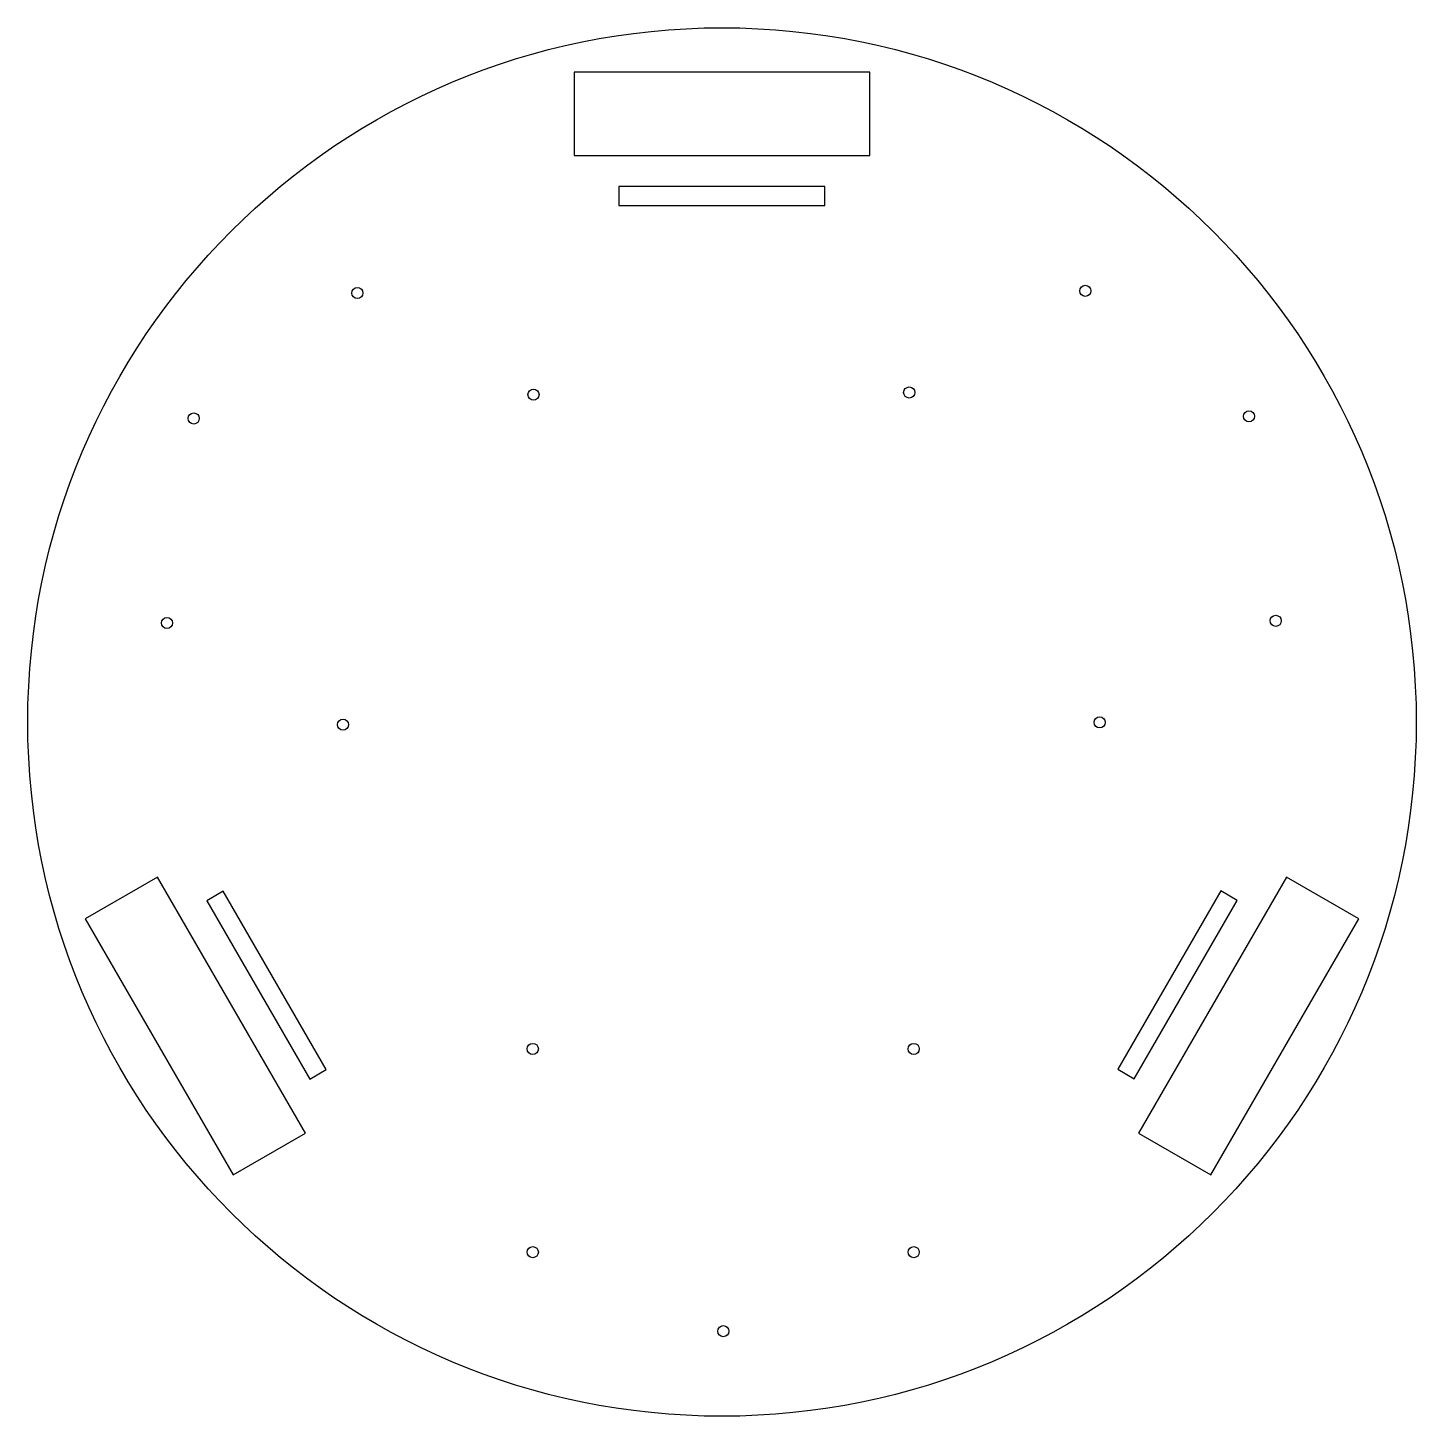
# Model space of a CAD drawing. Header units: millimetres. Extents: x -125 to 125, y -165 to 85.
import ezdxf

# ---------------------------------------------------------------- set-up
doc = ezdxf.new("R2010")
doc.units = ezdxf.units.MM
doc.layers.get('0').update_dxf_attribs({"linetype": 'CONTINUOUS'})

msp = doc.modelspace()

# ---------------------------------------------------------------- linework, layer by layer
for points in [[(-26.62, 62), (26.62, 62), (26.62, 77), (-26.62, 77)], [(18.5, 53), (18.5, 56.4), (-18.58, 56.4), (-18.58, 53)], [(-75.02, -114.06), (-101.65, -67.94), (-114.64, -75.44), (-88.01, -121.56)], [(101.65, -67.94), (75.02, -114.06), (88.01, -121.56), (114.64, -75.44)], [(-89.79, -70.48), (-92.73, -72.18), (-74.19, -104.29), (-71.25, -102.59)], [(71.29, -102.52), (74.23, -104.22), (92.78, -72.11), (89.83, -70.41)]]:
    msp.add_lwpolyline(points, close=True)
for centre, radius in [((0, -40), 125), ((-65.64, 37.24), 1), ((65.41, 37.63), 1), ((33.71, 19.33), 1), ((-33.94, 18.94), 1), ((-95.11, 14.65), 1), ((94.88, 15.04), 1), ((-99.94, -22.17), 1), ((99.71, -21.78), 1), ((-68.24, -40.47), 1), ((68.01, -40.08), 1), ((-34.07, -98.86), 1), ((34.53, -98.86), 1), ((-34.07, -135.46), 1), ((34.53, -135.46), 1), ((0.23, -149.69), 1)]:
    msp.add_circle(centre, radius)

doc.saveas('drawing.dxf')
